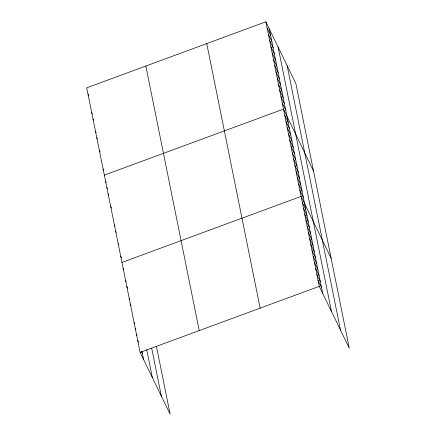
<?xml version="1.0" encoding="UTF-8"?>
<svg xmlns="http://www.w3.org/2000/svg" width="436" height="436" viewBox="0 0 436 436"><rect width="100%" height="100%" fill="white"/><g stroke="black" fill="none" stroke-linecap="round" stroke-linejoin="round"><path stroke-width="0.65" d="M265.867 21.8L319.256 286.354L349.274 348.179L295.886 83.63L265.867 21.8L86.726 87.821L140.114 352.37L170.133 414.2L156.42 346.238M104.34 175.119L283.482 109.104L313.506 170.928M121.96 262.423L301.102 196.402L331.126 258.232M140.114 352.37L319.256 286.354M267.121 28.035L270.593 35.18M268.38 34.27L271.851 41.415M269.639 40.51L273.11 47.649M270.898 46.745L274.369 53.89M272.157 52.979L275.628 60.124M273.416 59.214L276.882 66.359M274.675 65.449L278.141 72.594M275.934 71.689L279.4 78.829M277.192 77.924L280.659 85.069M278.451 84.159L281.918 91.304M279.71 90.394L283.177 97.539M280.964 96.629L284.435 103.773M282.223 102.869L285.694 110.008M284.741 115.338L288.212 122.483M286 121.573L289.471 128.718M287.259 127.808L290.725 134.953M288.518 134.043L291.984 141.188M289.777 140.283L293.243 147.423M291.035 146.518L294.502 153.663M292.294 152.753L295.761 159.898M293.553 158.987L297.02 166.132M294.807 165.222L298.279 172.367M296.066 171.462L299.537 178.602M297.325 177.697L300.796 184.842M298.584 183.932L302.055 191.077M299.843 190.167L303.314 197.312M302.312 202.402L305.783 209.542M303.521 208.397L306.993 215.542M304.731 214.392L308.203 221.537M305.941 220.393L309.413 227.532M307.151 226.388L310.623 233.533M308.361 232.383L311.833 239.528M309.571 238.378L313.043 245.523M310.781 244.378L314.252 251.518M311.991 250.373L315.462 257.518M313.206 256.368L316.672 263.513M314.416 262.363L317.882 269.508M315.626 268.363L319.092 275.503M316.836 274.358L320.302 281.503M318.046 280.353L321.512 287.498M87.979 94.056L88.851 95.844M91.756 112.766L92.334 113.954M93.015 119.001L93.593 120.189M95.533 131.47L96.111 132.664M96.792 137.705L97.37 138.899M99.31 150.18L100.176 151.962M103.081 168.885L103.659 170.078M105.599 181.36L106.177 182.548M106.858 187.594L107.436 188.783M108.117 193.829L108.695 195.023M110.635 206.299L111.502 208.086M114.412 225.009L114.99 226.197M115.671 231.244L116.249 232.437M118.183 243.719L118.761 244.907M120.701 256.188L121.568 257.976M123.17 268.418L123.748 269.612M125.59 280.413L126.168 281.602M126.8 286.408L127.666 288.196M129.22 298.404L129.797 299.592M130.429 304.399L131.007 305.592M134.065 322.389L134.642 323.577M135.274 328.384L135.852 329.578M136.484 334.379L137.062 335.573M137.694 340.38L138.561 342.162M141.504 351.732L142.37 353.52M287.122 65.585L340.516 330.134M278.097 46.99L331.485 311.544M269.334 28.945L322.722 293.493M206.746 43.589L260.139 308.138M145.842 66.032L199.23 330.586M151.69 348.184L161.375 396.155M146.698 349.579L152.344 377.56M141.967 351.52L143.58 359.515"/></g></svg>
